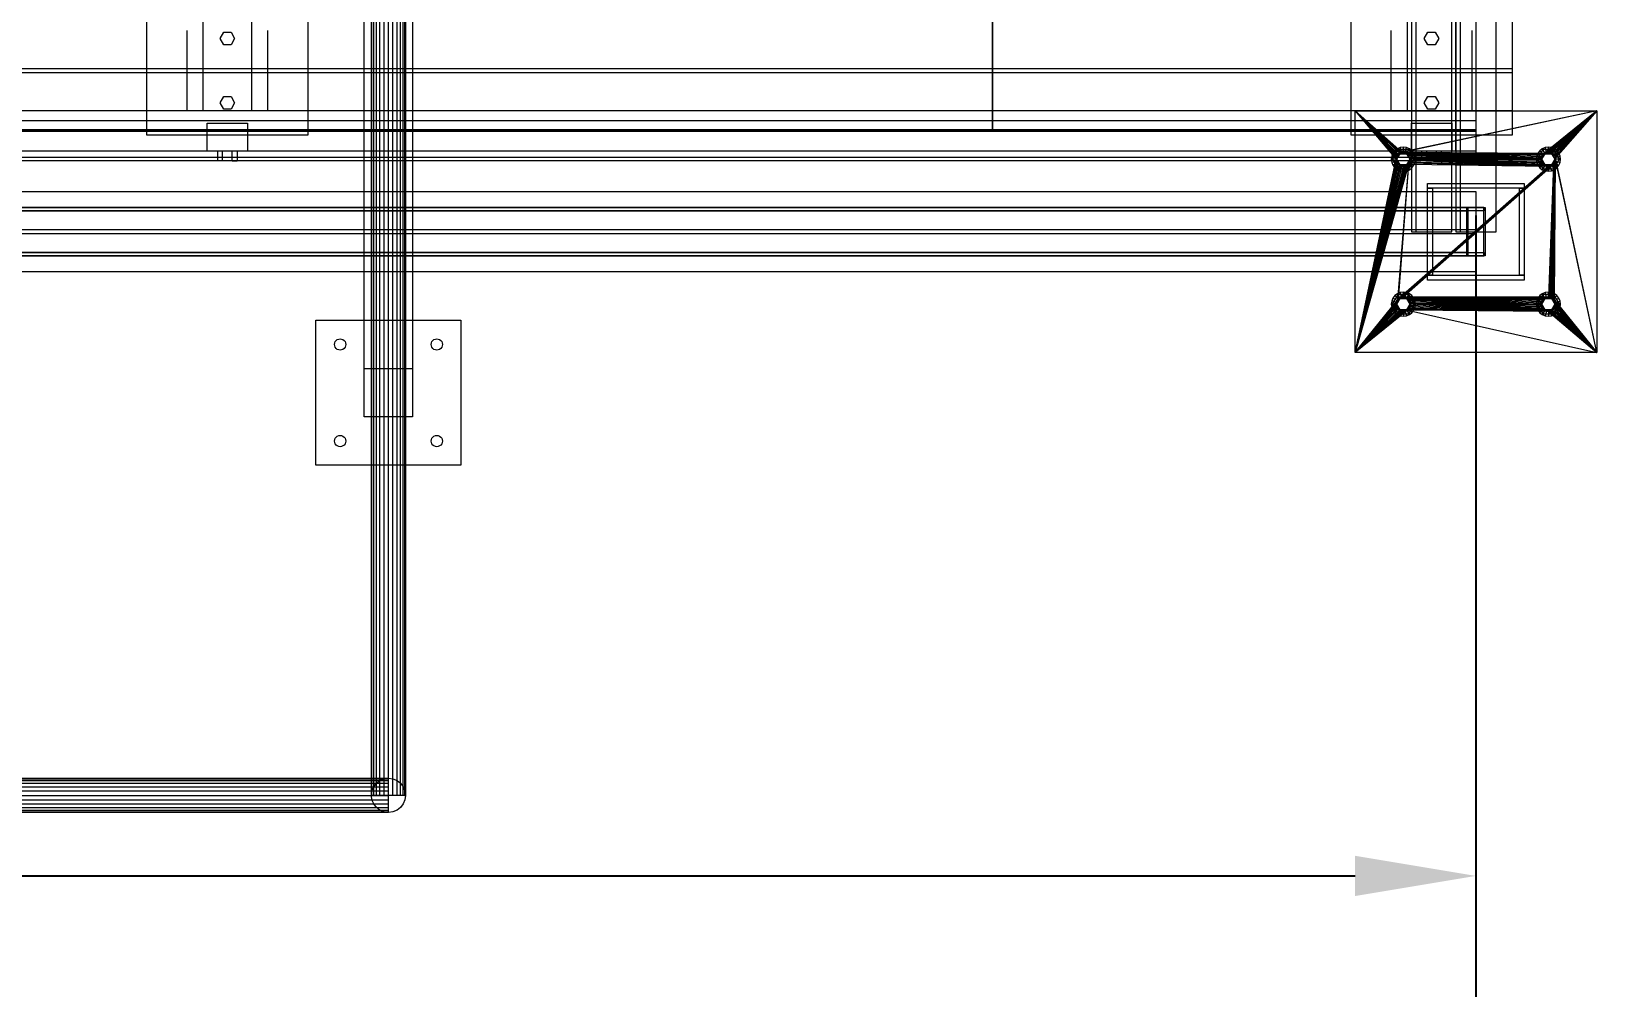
# Model space of a CAD drawing. Header units: millimetres. Extents: x -1970 to 34302, y -65268 to 6837.
# Drawn here: x 14976 to 16920, y -19700 to -18501 of the extents above; entities that cross this region are included whole.
import ezdxf

# ---------------------------------------------------------------- set-up
doc = ezdxf.new("R2010")
doc.units = ezdxf.units.MM
doc.layers.add('COTAS_O', color=1, linetype='Continuous', lineweight=0)
doc.layers.add('superior_mezcladora', color=7, linetype='Continuous', lineweight=0)
doc.dimstyles.new('R19_100', dxfattribs={"dimtxt": 250, "dimasz": 150, "dimexe": 150, "dimexo": 80, "dimgap": 100, "dimtad": 1, "dimtih": 1, "dimtoh": 1, "dimdsep": 46, "dimcen": 0.09, "dimadec": 0, "dimazin": 0, "dimtfac": 1, "dimtdec": 4, "dimtofl": 0, "dimtmove": 0, "dimatfit": 3, "dimfxl": 1, "dimtolj": 1, "dimtzin": 0, "dimarcsym": 0})

# ---------------------------------------------------------------- blocks, each defined once
blk = doc.blocks.new('*D28')
at = {"layer": 'COTAS_O', "color": 0, "lineweight": -2, "transparency": 16777216}
for p, q in [((10569.5, -18730), (10569.5, -19700)), ((16769.5, -18730), (16769.5, -19700)), ((10719.5, -19550), (16619.5, -19550))]:
    blk.add_line(p, q, dxfattribs=at)
at = {"layer": 'COTAS_O', "color": 0, "transparency": 16777216}
for points in [[(10719.5, -19525), (10719.5, -19575), (10569.5, -19550)], [(16619.5, -19525), (16619.5, -19575), (16769.5, -19550)]]:
    blk.add_solid(points, dxfattribs=at)
at = {"layer": 'Defpoints', "color": 0, "transparency": 16777216}
for p in [(10569.5, -18650), (16769.5, -18650), (16769.5, -19550)]:
    blk.add_point(p, dxfattribs=at)

msp = doc.modelspace()

# ---------------------------------------------------------------- linework, layer by layer
at = {"layer": 'superior_mezcladora'}
for p, q in [((16744.529, -18650), (16744.529, -17350)), ((16769.529, -17350), (16769.529, -18650)), ((16169.529, -17375), (16169.529, -18625)), ((16744.529, -18625), (16744.529, -17375)), ((16769.529, -17375), (16769.529, -18625)), ((15189.529, -18600), (15189.529, -17400)), ((15249.529, -17400), (15249.529, -18600)), ((16684.529, -18600), (16684.529, -17400)), ((16744.529, -17400), (16744.529, -18600)), ((15389.529, -18980), (15389.529, -18080)), ((15449.529, -18080), (15449.529, -18980)), ((16169.529, -18625), (16169.529, -18150)), ((16744.529, -18150), (16744.529, -18625)), ((15398.329, -19450), (15398.329, -18160)), ((15399.051, -19450), (15399.051, -18160)), ((15401.169, -19450), (15401.169, -18160)), ((15404.538, -19450), (15404.538, -18160)), ((15408.929, -19450), (15408.929, -18160)), ((15414.042, -19450), (15414.042, -18160)), ((15419.529, -19450), (15419.529, -18160)), ((15425.016, -19450), (15425.016, -18160)), ((15430.129, -19450), (15430.129, -18160)), ((15434.519, -19450), (15434.519, -18160)), ((15437.888, -19450), (15437.888, -18160)), ((15440.006, -19450), (15440.006, -18160)), ((15440.729, -18160), (15440.729, -19450)), ((16689.529, -18400), (16689.529, -18750)), ((16695.529, -18750), (16695.529, -18400)), ((16739.529, -18750), (16739.529, -18400)), ((16744.529, -18400), (16744.529, -18750)), ((16750.529, -18750), (16750.529, -18400)), ((16794.529, -18750), (16794.529, -18400)), ((15119.529, -18630), (15119.529, -18470)), ((15319.529, -18470), (15319.529, -18630)), ((16614.529, -18630), (16614.529, -18470)), ((16814.529, -18470), (16814.529, -18630)), ((15169.529, -18600), (15169.529, -18500)), ((15269.529, -18500), (15269.529, -18600)), ((16664.529, -18600), (16664.529, -18500)), ((16764.529, -18500), (16764.529, -18600)), ((16814.529, -18500), (16814.529, -18600)), ((15210.529, -18510), (15215.029, -18502.206)), ((15215.029, -18517.794), (15210.529, -18510)), ((15215.029, -18502.206), (15224.029, -18502.206)), ((15224.029, -18517.794), (15215.029, -18517.794)), ((15224.029, -18502.206), (15228.529, -18510)), ((15228.529, -18510), (15224.029, -18517.794)), ((16705.529, -18510), (16710.029, -18502.206)), ((16710.029, -18517.794), (16705.529, -18510)), ((16710.029, -18502.206), (16719.029, -18502.206)), ((16719.029, -18517.794), (16710.029, -18517.794)), ((16719.029, -18502.206), (16723.529, -18510)), ((16723.529, -18510), (16719.029, -18517.794)), ((10494.529, -18547.2), (16814.529, -18547.2)), ((16814.529, -18552.8), (10494.529, -18552.8)), ((16814.529, -18547.2), (16814.529, -18552.8)), ((15210.529, -18590), (15215.029, -18582.206)), ((15215.029, -18597.794), (15210.529, -18590)), ((15215.029, -18582.206), (15224.029, -18582.206)), ((15224.029, -18597.794), (15215.029, -18597.794)), ((15224.029, -18582.206), (15228.529, -18590)), ((15228.529, -18590), (15224.029, -18597.794)), ((16705.529, -18590), (16710.029, -18582.206)), ((16710.029, -18597.794), (16705.529, -18590)), ((16710.029, -18582.206), (16719.029, -18582.206)), ((16719.029, -18597.794), (16710.029, -18597.794)), ((16719.029, -18582.206), (16723.529, -18590)), ((16723.529, -18590), (16719.029, -18597.794)), ((16814.529, -18600), (10494.529, -18600)), ((10569.529, -18612), (16769.529, -18612)), ((15269.529, -18600), (15169.529, -18600)), ((15249.529, -18600), (15189.529, -18600)), ((15194.529, -18650), (15194.529, -18615)), ((15194.529, -18615), (15244.529, -18615)), ((15244.529, -18615), (15244.529, -18650)), ((16619.529, -18900), (16619.529, -18600)), ((16619.529, -18600), (16670.529, -18660)), ((16619.529, -18600), (16670.702, -18658.244)), ((16619.529, -18600), (16671.214, -18656.556)), ((16619.529, -18600), (16672.045, -18655)), ((16619.529, -18600), (16673.165, -18653.636)), ((16619.529, -18600), (16674.528, -18652.517)), ((16619.529, -18600), (16676.084, -18651.685)), ((16619.529, -18600), (16677.773, -18651.173)), ((16619.529, -18600), (16919.529, -18600)), ((16764.529, -18600), (16664.529, -18600)), ((16919.529, -18600), (16677.773, -18651.173)), ((16919.529, -18600), (16679.529, -18651)), ((16744.529, -18600), (16684.529, -18600)), ((16689.529, -18650), (16689.529, -18615)), ((16689.529, -18615), (16739.529, -18615)), ((16739.529, -18615), (16739.529, -18650)), ((16769.529, -18612), (16769.529, -18662)), ((16919.529, -18600), (16854.528, -18652.517)), ((16919.529, -18600), (16856.084, -18651.685)), ((16919.529, -18600), (16857.773, -18651.173)), ((16919.529, -18600), (16859.529, -18651)), ((16919.529, -18600), (16861.284, -18651.173)), ((16919.529, -18600), (16862.973, -18651.685)), ((16919.529, -18600), (16864.529, -18652.517)), ((16919.529, -18600), (16865.893, -18653.636)), ((16919.529, -18600), (16867.012, -18655)), ((16919.529, -18600), (16867.843, -18656.556)), ((16919.529, -18600), (16868.356, -18658.244)), ((16919.529, -18600), (16919.529, -18900)), ((10569.529, -18623), (16769.529, -18623)), ((10569.529, -18625), (16769.529, -18625)), ((16169.529, -18625), (10594.529, -18625)), ((15319.529, -18630), (15119.529, -18630)), ((16744.529, -18625), (16169.529, -18625)), ((16814.529, -18630), (16614.529, -18630)), ((16769.529, -18625), (16744.529, -18625)), ((16769.529, -18623), (16769.529, -18658)), ((16769.529, -18625), (16769.529, -18650)), ((16769.529, -18650), (10569.529, -18650)), ((15244.529, -18650), (15194.529, -18650)), ((15213.529, -18650), (15207.529, -18650)), ((15207.529, -18662), (15207.529, -18650)), ((15225.529, -18650), (15213.529, -18650)), ((15213.529, -18662), (15213.529, -18650)), ((15231.529, -18650), (15225.529, -18650)), ((15225.529, -18662), (15225.529, -18650)), ((15231.529, -18650), (15231.529, -18662)), ((16665.04, -18656.118), (16664.529, -18660)), ((16666.538, -18652.5), (16665.04, -18656.118)), ((16670.835, -18657.671), (16665.04, -18656.118)), ((16672.604, -18648.006), (16665.679, -18660)), ((16668.922, -18649.393), (16666.538, -18652.5)), ((16671.734, -18655.5), (16666.538, -18652.5)), ((16672.029, -18647.01), (16668.922, -18649.393)), ((16673.165, -18653.636), (16668.922, -18649.393)), ((16671.214, -18656.556), (16670.702, -18658.244)), ((16670.835, -18657.671), (16671.734, -18655.5)), ((16672.045, -18655), (16671.214, -18656.556)), ((16671.529, -18660), (16675.529, -18653.072)), ((16671.734, -18655.5), (16673.165, -18653.636)), ((16671.801, -18657.929), (16672.6, -18656)), ((16675.646, -18645.511), (16672.029, -18647.01)), ((16675.029, -18652.206), (16672.029, -18647.01)), ((16673.165, -18653.636), (16672.045, -18655)), ((16672.6, -18656), (16673.872, -18654.343)), ((16686.454, -18648.006), (16672.604, -18648.006)), ((16675.529, -18653.072), (16672.604, -18648.006)), ((16673.165, -18653.636), (16675.029, -18652.206)), ((16674.528, -18652.517), (16673.165, -18653.636)), ((16673.872, -18654.343), (16675.529, -18653.072)), ((16676.084, -18651.685), (16674.528, -18652.517)), ((16675.029, -18652.206), (16677.199, -18651.307)), ((16675.529, -18653.072), (16677.458, -18652.273)), ((16675.529, -18653.072), (16683.529, -18653.072)), ((16679.529, -18645), (16675.646, -18645.511)), ((16677.199, -18651.307), (16675.646, -18645.511)), ((16677.773, -18651.173), (16676.084, -18651.685)), ((16677.199, -18651.307), (16679.529, -18651)), ((16677.458, -18652.273), (16679.529, -18652)), ((16679.529, -18651), (16677.773, -18651.173)), ((16683.411, -18645.511), (16679.529, -18645)), ((16679.529, -18651), (16679.529, -18645)), ((16681.284, -18651.173), (16679.529, -18651)), ((16679.529, -18651), (16850.702, -18658.244)), ((16679.529, -18651), (16851.214, -18656.556)), ((16679.529, -18651), (16852.045, -18655)), ((16679.529, -18651), (16853.165, -18653.636)), ((16679.529, -18651), (16854.528, -18652.517)), ((16679.529, -18651), (16681.858, -18651.307)), ((16679.529, -18652), (16681.599, -18652.273)), ((16682.973, -18651.685), (16681.284, -18651.173)), ((16681.284, -18651.173), (16850.702, -18658.244)), ((16681.599, -18652.273), (16683.529, -18653.072)), ((16681.858, -18651.307), (16683.411, -18645.511)), ((16681.858, -18651.307), (16684.029, -18652.206)), ((16684.529, -18652.517), (16682.973, -18651.685)), ((16682.973, -18651.685), (16850.702, -18658.244)), ((16687.029, -18647.01), (16683.411, -18645.511)), ((16683.529, -18653.072), (16686.454, -18648.006)), ((16683.529, -18653.072), (16685.185, -18654.343)), ((16683.529, -18653.072), (16687.529, -18660)), ((16684.029, -18652.206), (16687.029, -18647.01)), ((16684.029, -18652.206), (16685.893, -18653.636)), ((16685.893, -18653.636), (16684.529, -18652.517)), ((16684.529, -18652.517), (16850.702, -18658.244)), ((16685.185, -18654.343), (16686.457, -18656)), ((16685.893, -18653.636), (16690.135, -18649.393)), ((16687.012, -18655), (16685.893, -18653.636)), ((16685.893, -18653.636), (16850.702, -18658.244)), ((16685.893, -18653.636), (16687.323, -18655.5)), ((16693.379, -18660), (16686.454, -18648.006)), ((16686.457, -18656), (16687.256, -18657.929)), ((16687.843, -18656.556), (16687.012, -18655)), ((16687.012, -18655), (16850.702, -18658.244)), ((16690.135, -18649.393), (16687.029, -18647.01)), ((16687.323, -18655.5), (16692.519, -18652.5)), ((16687.323, -18655.5), (16688.222, -18657.671)), ((16688.356, -18658.244), (16687.843, -18656.556)), ((16687.843, -18656.556), (16850.702, -18658.244)), ((16688.222, -18657.671), (16694.017, -18656.118)), ((16739.529, -18650), (16689.529, -18650)), ((16692.519, -18652.5), (16690.135, -18649.393)), ((16694.017, -18656.118), (16692.519, -18652.5)), ((16694.529, -18660), (16694.017, -18656.118)), ((16708.529, -18650), (16702.529, -18650)), ((16702.529, -18662), (16702.529, -18650)), ((16720.529, -18650), (16708.529, -18650)), ((16708.529, -18662), (16708.529, -18650)), ((16726.529, -18650), (16720.529, -18650)), ((16720.529, -18662), (16720.529, -18650)), ((16726.529, -18650), (16726.529, -18662)), ((16769.529, -18650), (16744.529, -18650)), ((16845.04, -18656.118), (16844.529, -18660)), ((16846.538, -18652.5), (16845.04, -18656.118)), ((16850.835, -18657.671), (16845.04, -18656.118)), ((16852.604, -18648.006), (16845.679, -18660)), ((16848.922, -18649.393), (16846.538, -18652.5)), ((16851.734, -18655.5), (16846.538, -18652.5)), ((16852.029, -18647.01), (16848.922, -18649.393)), ((16853.165, -18653.636), (16848.922, -18649.393)), ((16851.214, -18656.556), (16850.702, -18658.244)), ((16850.835, -18657.671), (16851.734, -18655.5)), ((16852.045, -18655), (16851.214, -18656.556)), ((16851.529, -18660), (16855.529, -18653.072)), ((16851.734, -18655.5), (16853.165, -18653.636)), ((16851.801, -18657.929), (16852.6, -18656)), ((16855.646, -18645.511), (16852.029, -18647.01)), ((16855.029, -18652.206), (16852.029, -18647.01)), ((16853.165, -18653.636), (16852.045, -18655)), ((16852.6, -18656), (16853.872, -18654.343)), ((16866.454, -18648.006), (16852.604, -18648.006)), ((16855.529, -18653.072), (16852.604, -18648.006)), ((16853.165, -18653.636), (16855.029, -18652.206)), ((16854.528, -18652.517), (16853.165, -18653.636)), ((16853.872, -18654.343), (16855.529, -18653.072)), ((16856.084, -18651.685), (16854.528, -18652.517)), ((16855.029, -18652.206), (16857.199, -18651.307)), ((16855.529, -18653.072), (16857.458, -18652.273)), ((16855.529, -18653.072), (16863.529, -18653.072)), ((16859.529, -18645), (16855.646, -18645.511)), ((16857.199, -18651.307), (16855.646, -18645.511)), ((16857.773, -18651.173), (16856.084, -18651.685)), ((16857.199, -18651.307), (16859.529, -18651)), ((16857.458, -18652.273), (16859.529, -18652)), ((16859.529, -18651), (16857.773, -18651.173)), ((16863.411, -18645.511), (16859.529, -18645)), ((16859.529, -18651), (16859.529, -18645)), ((16861.284, -18651.173), (16859.529, -18651)), ((16859.529, -18651), (16861.858, -18651.307)), ((16859.529, -18652), (16861.599, -18652.273)), ((16862.973, -18651.685), (16861.284, -18651.173)), ((16861.599, -18652.273), (16863.529, -18653.072)), ((16861.858, -18651.307), (16863.411, -18645.511)), ((16861.858, -18651.307), (16864.029, -18652.206)), ((16864.529, -18652.517), (16862.973, -18651.685)), ((16867.029, -18647.01), (16863.411, -18645.511)), ((16863.529, -18653.072), (16866.454, -18648.006)), ((16863.529, -18653.072), (16865.185, -18654.343)), ((16863.529, -18653.072), (16867.529, -18660)), ((16864.029, -18652.206), (16867.029, -18647.01)), ((16864.029, -18652.206), (16865.893, -18653.636)), ((16865.893, -18653.636), (16864.529, -18652.517)), ((16865.185, -18654.343), (16866.457, -18656)), ((16865.893, -18653.636), (16870.135, -18649.393)), ((16867.012, -18655), (16865.893, -18653.636)), ((16865.893, -18653.636), (16867.323, -18655.5)), ((16873.379, -18660), (16866.454, -18648.006)), ((16866.457, -18656), (16867.256, -18657.929)), ((16867.843, -18656.556), (16867.012, -18655)), ((16870.135, -18649.393), (16867.029, -18647.01)), ((16867.323, -18655.5), (16872.519, -18652.5)), ((16867.323, -18655.5), (16868.222, -18657.671)), ((16868.356, -18658.244), (16867.843, -18656.556)), ((16868.222, -18657.671), (16874.017, -18656.118)), ((16872.519, -18652.5), (16870.135, -18649.393)), ((16874.017, -18656.118), (16872.519, -18652.5)), ((16874.529, -18660), (16874.017, -18656.118)), ((16769.529, -18658), (10569.529, -18658)), ((16769.529, -18662), (10569.529, -18662)), ((15213.529, -18662), (15207.529, -18662)), ((15225.529, -18662), (15213.529, -18662)), ((15225.529, -18662), (15231.529, -18662)), ((16619.529, -18900), (16670.529, -18660)), ((16670.702, -18661.756), (16619.529, -18900)), ((16671.214, -18663.444), (16619.529, -18900)), ((16672.045, -18665), (16619.529, -18900)), ((16673.165, -18666.364), (16619.529, -18900)), ((16685.893, -18666.364), (16619.529, -18900)), ((16674.528, -18667.483), (16619.529, -18900)), ((16684.529, -18667.483), (16619.529, -18900)), ((16676.084, -18668.315), (16619.529, -18900)), ((16682.973, -18668.315), (16619.529, -18900)), ((16677.773, -18668.827), (16619.529, -18900)), ((16681.284, -18668.827), (16619.529, -18900)), ((16679.529, -18669), (16619.529, -18900)), ((16670.529, -18660), (16664.529, -18660)), ((16664.529, -18660), (16665.04, -18663.882)), ((16670.835, -18662.329), (16665.04, -18663.882)), ((16665.04, -18663.882), (16666.538, -18667.5)), ((16671.529, -18660), (16665.679, -18660)), ((16665.679, -18660), (16672.604, -18671.994)), ((16671.734, -18664.5), (16666.538, -18667.5)), ((16666.538, -18667.5), (16668.922, -18670.607)), ((16673.165, -18666.364), (16668.922, -18670.607)), ((16668.922, -18670.607), (16672.029, -18672.99)), ((16670.529, -18660), (16670.835, -18657.671)), ((16670.702, -18658.244), (16670.529, -18660)), ((16670.529, -18660), (16670.702, -18661.756)), ((16670.835, -18662.329), (16670.529, -18660)), ((16670.702, -18661.756), (16671.214, -18663.444)), ((16671.734, -18664.5), (16670.835, -18662.329)), ((16671.214, -18663.444), (16672.045, -18665)), ((16671.529, -18660), (16671.801, -18657.929)), ((16671.801, -18662.071), (16671.529, -18660)), ((16675.529, -18666.928), (16671.529, -18660)), ((16673.165, -18666.364), (16671.734, -18664.5)), ((16672.6, -18664), (16671.801, -18662.071)), ((16675.029, -18667.794), (16672.029, -18672.99)), ((16672.029, -18672.99), (16675.646, -18674.489)), ((16672.045, -18665), (16673.165, -18666.364)), ((16685.893, -18666.364), (16672.045, -18835)), ((16673.872, -18665.657), (16672.6, -18664)), ((16675.529, -18666.928), (16672.604, -18671.994)), ((16672.604, -18671.994), (16686.454, -18671.994)), ((16673.165, -18666.364), (16674.528, -18667.483)), ((16685.893, -18666.364), (16673.165, -18833.636)), ((16865.893, -18666.364), (16673.165, -18833.636)), ((16675.029, -18667.794), (16673.165, -18666.364)), ((16864.529, -18667.483), (16673.165, -18833.636)), ((16862.973, -18668.315), (16673.165, -18833.636)), ((16861.284, -18668.827), (16673.165, -18833.636)), ((16859.529, -18669), (16673.165, -18833.636)), ((16675.529, -18666.928), (16673.872, -18665.657)), ((16865.893, -18666.364), (16674.528, -18832.517)), ((16674.528, -18667.483), (16676.084, -18668.315)), ((16677.199, -18668.693), (16675.029, -18667.794)), ((16677.458, -18667.727), (16675.529, -18666.928)), ((16683.529, -18666.928), (16675.529, -18666.928)), ((16677.199, -18668.693), (16675.646, -18674.489)), ((16675.646, -18674.489), (16679.529, -18675)), ((16865.893, -18666.364), (16676.084, -18831.685)), ((16676.084, -18668.315), (16677.773, -18668.827)), ((16679.529, -18669), (16677.199, -18668.693)), ((16679.529, -18668), (16677.458, -18667.727)), ((16865.893, -18666.364), (16677.773, -18831.173)), ((16677.773, -18668.827), (16679.529, -18669)), ((16865.893, -18666.364), (16679.529, -18831)), ((16681.599, -18667.727), (16679.529, -18668)), ((16681.858, -18668.693), (16679.529, -18669)), ((16679.529, -18669), (16681.284, -18668.827)), ((16679.529, -18669), (16679.529, -18675)), ((16679.529, -18675), (16683.411, -18674.489)), ((16681.284, -18668.827), (16682.973, -18668.315)), ((16683.529, -18666.928), (16681.599, -18667.727)), ((16684.029, -18667.794), (16681.858, -18668.693)), ((16681.858, -18668.693), (16683.411, -18674.489)), ((16682.973, -18668.315), (16684.529, -18667.483)), ((16683.411, -18674.489), (16687.029, -18672.99)), ((16687.529, -18660), (16683.529, -18666.928)), ((16685.185, -18665.657), (16683.529, -18666.928)), ((16683.529, -18666.928), (16686.454, -18671.994)), ((16685.893, -18666.364), (16684.029, -18667.794)), ((16684.029, -18667.794), (16687.029, -18672.99)), ((16684.529, -18667.483), (16685.893, -18666.364)), ((16686.457, -18664), (16685.185, -18665.657)), ((16687.323, -18664.5), (16685.893, -18666.364)), ((16685.893, -18666.364), (16687.012, -18665)), ((16859.529, -18669), (16685.893, -18666.364)), ((16685.893, -18666.364), (16690.135, -18670.607)), ((16686.454, -18671.994), (16693.379, -18660)), ((16687.256, -18662.071), (16686.457, -18664)), ((16687.012, -18665), (16687.843, -18663.444)), ((16859.529, -18669), (16687.012, -18665)), ((16687.029, -18672.99), (16690.135, -18670.607)), ((16687.256, -18657.929), (16687.529, -18660)), ((16687.529, -18660), (16687.256, -18662.071)), ((16688.222, -18662.329), (16687.323, -18664.5)), ((16687.323, -18664.5), (16692.519, -18667.5)), ((16693.379, -18660), (16687.529, -18660)), ((16687.843, -18663.444), (16688.356, -18661.756)), ((16859.529, -18669), (16687.843, -18663.444)), ((16688.222, -18657.671), (16688.529, -18660)), ((16688.529, -18660), (16688.222, -18662.329)), ((16688.222, -18662.329), (16694.017, -18663.882)), ((16688.529, -18660), (16688.356, -18658.244)), ((16688.356, -18658.244), (16850.702, -18658.244)), ((16688.356, -18661.756), (16688.529, -18660)), ((16859.529, -18669), (16688.356, -18661.756)), ((16688.529, -18660), (16850.702, -18658.244)), ((16850.529, -18660), (16688.529, -18660)), ((16850.702, -18661.756), (16688.529, -18660)), ((16851.214, -18663.444), (16688.529, -18660)), ((16852.045, -18665), (16688.529, -18660)), ((16853.165, -18666.364), (16688.529, -18660)), ((16854.528, -18667.483), (16688.529, -18660)), ((16856.084, -18668.315), (16688.529, -18660)), ((16857.773, -18668.827), (16688.529, -18660)), ((16859.529, -18669), (16688.529, -18660)), ((16694.529, -18660), (16688.529, -18660)), ((16690.135, -18670.607), (16692.519, -18667.5)), ((16692.519, -18667.5), (16694.017, -18663.882)), ((16694.017, -18663.882), (16694.529, -18660)), ((16708.529, -18662), (16702.529, -18662)), ((16720.529, -18662), (16708.529, -18662)), ((16720.529, -18662), (16726.529, -18662)), ((16850.529, -18660), (16844.529, -18660)), ((16844.529, -18660), (16845.04, -18663.882)), ((16850.835, -18662.329), (16845.04, -18663.882)), ((16845.04, -18663.882), (16846.538, -18667.5)), ((16851.529, -18660), (16845.679, -18660)), ((16845.679, -18660), (16852.604, -18671.994)), ((16851.734, -18664.5), (16846.538, -18667.5)), ((16846.538, -18667.5), (16848.922, -18670.607)), ((16853.165, -18666.364), (16848.922, -18670.607)), ((16848.922, -18670.607), (16852.029, -18672.99)), ((16850.529, -18660), (16850.835, -18657.671)), ((16850.702, -18658.244), (16850.529, -18660)), ((16850.529, -18660), (16850.702, -18661.756)), ((16850.835, -18662.329), (16850.529, -18660)), ((16850.702, -18661.756), (16851.214, -18663.444)), ((16851.734, -18664.5), (16850.835, -18662.329)), ((16851.214, -18663.444), (16852.045, -18665)), ((16851.529, -18660), (16851.801, -18657.929)), ((16851.801, -18662.071), (16851.529, -18660)), ((16855.529, -18666.928), (16851.529, -18660)), ((16853.165, -18666.364), (16851.734, -18664.5)), ((16852.6, -18664), (16851.801, -18662.071)), ((16855.029, -18667.794), (16852.029, -18672.99)), ((16852.029, -18672.99), (16855.646, -18674.489)), ((16852.045, -18665), (16853.165, -18666.364)), ((16853.872, -18665.657), (16852.6, -18664)), ((16855.529, -18666.928), (16852.604, -18671.994)), ((16852.604, -18671.994), (16866.454, -18671.994)), ((16853.165, -18666.364), (16854.528, -18667.483)), ((16855.029, -18667.794), (16853.165, -18666.364)), ((16855.529, -18666.928), (16853.872, -18665.657)), ((16854.528, -18667.483), (16856.084, -18668.315)), ((16857.199, -18668.693), (16855.029, -18667.794)), ((16857.458, -18667.727), (16855.529, -18666.928)), ((16863.529, -18666.928), (16855.529, -18666.928)), ((16857.199, -18668.693), (16855.646, -18674.489)), ((16855.646, -18674.489), (16859.529, -18675)), ((16856.084, -18668.315), (16857.773, -18668.827)), ((16859.529, -18669), (16857.199, -18668.693)), ((16859.529, -18668), (16857.458, -18667.727)), ((16857.773, -18668.827), (16859.529, -18669)), ((16868.529, -18660), (16859.529, -18831)), ((16868.356, -18661.756), (16859.529, -18831)), ((16867.843, -18663.444), (16859.529, -18831)), ((16867.012, -18665), (16859.529, -18831)), ((16865.893, -18666.364), (16859.529, -18831)), ((16861.599, -18667.727), (16859.529, -18668)), ((16861.858, -18668.693), (16859.529, -18669)), ((16859.529, -18669), (16861.284, -18668.827)), ((16859.529, -18669), (16859.529, -18675)), ((16859.529, -18675), (16863.411, -18674.489)), ((16868.529, -18660), (16861.284, -18831.173)), ((16861.284, -18668.827), (16862.973, -18668.315)), ((16863.529, -18666.928), (16861.599, -18667.727)), ((16864.029, -18667.794), (16861.858, -18668.693)), ((16861.858, -18668.693), (16863.411, -18674.489)), ((16862.973, -18831.685), (16868.529, -18660)), ((16862.973, -18668.315), (16864.529, -18667.483)), ((16863.411, -18674.489), (16867.029, -18672.99)), ((16867.529, -18660), (16863.529, -18666.928)), ((16865.185, -18665.657), (16863.529, -18666.928)), ((16863.529, -18666.928), (16866.454, -18671.994)), ((16865.893, -18666.364), (16864.029, -18667.794)), ((16864.029, -18667.794), (16867.029, -18672.99)), ((16864.529, -18832.517), (16868.529, -18660)), ((16864.529, -18667.483), (16865.893, -18666.364)), ((16866.457, -18664), (16865.185, -18665.657)), ((16865.893, -18833.636), (16868.529, -18660)), ((16867.323, -18664.5), (16865.893, -18666.364)), ((16865.893, -18666.364), (16867.012, -18665)), ((16865.893, -18666.364), (16870.135, -18670.607)), ((16866.454, -18671.994), (16873.379, -18660)), ((16867.256, -18662.071), (16866.457, -18664)), ((16867.012, -18835), (16868.529, -18660)), ((16867.012, -18665), (16867.843, -18663.444)), ((16867.029, -18672.99), (16870.135, -18670.607)), ((16867.256, -18657.929), (16867.529, -18660)), ((16867.529, -18660), (16867.256, -18662.071)), ((16868.222, -18662.329), (16867.323, -18664.5)), ((16867.323, -18664.5), (16872.519, -18667.5)), ((16873.379, -18660), (16867.529, -18660)), ((16867.843, -18663.444), (16868.356, -18661.756)), ((16868.222, -18657.671), (16868.529, -18660)), ((16868.529, -18660), (16868.222, -18662.329)), ((16868.222, -18662.329), (16874.017, -18663.882)), ((16919.529, -18900), (16868.356, -18658.244)), ((16868.529, -18660), (16868.356, -18658.244)), ((16868.356, -18661.756), (16868.529, -18660)), ((16919.529, -18900), (16868.529, -18660)), ((16874.529, -18660), (16868.529, -18660)), ((16870.135, -18670.607), (16872.519, -18667.5)), ((16872.519, -18667.5), (16874.017, -18663.882)), ((16874.017, -18663.882), (16874.529, -18660)), ((16709.529, -18696), (16709.529, -18690)), ((16709.529, -18690), (16829.529, -18690)), ((16829.529, -18690), (16829.529, -18696)), ((10569.529, -18700), (16769.529, -18700)), ((16829.529, -18696), (16709.529, -18696)), ((16709.529, -18804), (16709.529, -18696)), ((16709.529, -18696), (16715.529, -18696)), ((16715.529, -18696), (16715.529, -18804)), ((16769.529, -18700), (16769.529, -18800)), ((16823.529, -18804), (16823.529, -18696)), ((16823.529, -18696), (16829.529, -18696)), ((16829.529, -18696), (16829.529, -18804)), ((16758.117, -18720), (14691.451, -18720)), ((14692.972, -18720), (16759.639, -18720)), ((14692.972, -18724), (16759.639, -18724)), ((16779.418, -18720), (14712.752, -18720)), ((16779.418, -18724), (14712.752, -18724)), ((14714.273, -18720), (16780.94, -18720)), ((16758.117, -18780), (16758.117, -18720)), ((16758.117, -18720), (16759.639, -18720)), ((16759.639, -18720), (16759.639, -18780)), ((16759.639, -18724), (16759.639, -18720)), ((16759.639, -18720), (16779.418, -18720)), ((16779.418, -18724), (16759.639, -18724)), ((16779.418, -18780), (16779.418, -18720)), ((16779.418, -18720), (16780.94, -18720)), ((16779.418, -18720), (16779.418, -18724)), ((16780.94, -18720), (16780.94, -18780)), ((10569.529, -18747.2), (16769.529, -18747.2)), ((16769.529, -18752.8), (10569.529, -18752.8)), ((16689.529, -18750), (16739.529, -18750)), ((16689.529, -18750), (16695.529, -18750)), ((16744.529, -18750), (16794.529, -18750)), ((16744.529, -18750), (16750.529, -18750)), ((16769.529, -18747.2), (16769.529, -18752.8)), ((14691.451, -18780), (16758.117, -18780)), ((16759.639, -18776), (14692.972, -18776)), ((16759.639, -18780), (14692.972, -18780)), ((14712.752, -18776), (16779.418, -18776)), ((14712.752, -18780), (16779.418, -18780)), ((16780.94, -18780), (14714.273, -18780)), ((16759.639, -18780), (16758.117, -18780)), ((16759.639, -18780), (16759.639, -18776)), ((16759.639, -18776), (16779.418, -18776)), ((16779.418, -18780), (16759.639, -18780)), ((16779.418, -18776), (16779.418, -18780)), ((16780.94, -18780), (16779.418, -18780)), ((16769.529, -18800), (10569.529, -18800)), ((16709.529, -18810), (16709.529, -18804)), ((16709.529, -18804), (16829.529, -18804)), ((16715.529, -18804), (16709.529, -18804)), ((16829.529, -18810), (16709.529, -18810)), ((16829.529, -18804), (16823.529, -18804)), ((16829.529, -18804), (16829.529, -18810)), ((16672.604, -18828.006), (16665.679, -18840)), ((16668.922, -18829.393), (16666.538, -18832.5)), ((16672.029, -18827.01), (16668.922, -18829.393)), ((16673.165, -18833.636), (16668.922, -18829.393)), ((16675.646, -18825.511), (16672.029, -18827.01)), ((16675.029, -18832.206), (16672.029, -18827.01)), ((16686.454, -18828.006), (16672.604, -18828.006)), ((16675.529, -18833.072), (16672.604, -18828.006)), ((16676.084, -18831.685), (16674.528, -18832.517)), ((16675.029, -18832.206), (16677.199, -18831.307)), ((16679.529, -18825), (16675.646, -18825.511)), ((16677.199, -18831.307), (16675.646, -18825.511)), ((16677.773, -18831.173), (16676.084, -18831.685)), ((16677.199, -18831.307), (16679.529, -18831)), ((16679.529, -18831), (16677.773, -18831.173)), ((16683.411, -18825.511), (16679.529, -18825)), ((16679.529, -18831), (16679.529, -18825)), ((16681.284, -18831.173), (16679.529, -18831)), ((16679.529, -18831), (16850.529, -18840)), ((16679.529, -18831), (16850.702, -18838.244)), ((16679.529, -18831), (16851.214, -18836.556)), ((16679.529, -18831), (16852.045, -18835)), ((16679.529, -18831), (16853.165, -18833.636)), ((16679.529, -18831), (16854.528, -18832.517)), ((16679.529, -18831), (16856.084, -18831.685)), ((16679.529, -18831), (16857.773, -18831.173)), ((16679.529, -18831), (16859.529, -18831)), ((16679.529, -18831), (16681.858, -18831.307)), ((16682.973, -18831.685), (16681.284, -18831.173)), ((16681.284, -18831.173), (16850.529, -18840)), ((16681.858, -18831.307), (16683.411, -18825.511)), ((16681.858, -18831.307), (16684.029, -18832.206)), ((16684.529, -18832.517), (16682.973, -18831.685)), ((16682.973, -18831.685), (16850.529, -18840)), ((16687.029, -18827.01), (16683.411, -18825.511)), ((16683.529, -18833.072), (16686.454, -18828.006)), ((16684.029, -18832.206), (16687.029, -18827.01)), ((16685.893, -18833.636), (16690.135, -18829.393)), ((16693.379, -18840), (16686.454, -18828.006)), ((16690.135, -18829.393), (16687.029, -18827.01)), ((16692.519, -18832.5), (16690.135, -18829.393)), ((16852.604, -18828.006), (16845.679, -18840)), ((16848.922, -18829.393), (16846.538, -18832.5)), ((16852.029, -18827.01), (16848.922, -18829.393)), ((16853.165, -18833.636), (16848.922, -18829.393)), ((16855.646, -18825.511), (16852.029, -18827.01)), ((16855.029, -18832.206), (16852.029, -18827.01)), ((16866.454, -18828.006), (16852.604, -18828.006)), ((16855.529, -18833.072), (16852.604, -18828.006)), ((16856.084, -18831.685), (16854.528, -18832.517)), ((16855.029, -18832.206), (16857.199, -18831.307)), ((16859.529, -18825), (16855.646, -18825.511)), ((16857.199, -18831.307), (16855.646, -18825.511)), ((16857.773, -18831.173), (16856.084, -18831.685)), ((16857.199, -18831.307), (16859.529, -18831)), ((16859.529, -18831), (16857.773, -18831.173)), ((16863.411, -18825.511), (16859.529, -18825)), ((16859.529, -18831), (16859.529, -18825)), ((16861.284, -18831.173), (16859.529, -18831)), ((16859.529, -18831), (16861.858, -18831.307)), ((16862.973, -18831.685), (16861.284, -18831.173)), ((16861.858, -18831.307), (16863.411, -18825.511)), ((16861.858, -18831.307), (16864.029, -18832.206)), ((16864.529, -18832.517), (16862.973, -18831.685)), ((16867.029, -18827.01), (16863.411, -18825.511)), ((16863.529, -18833.072), (16866.454, -18828.006)), ((16864.029, -18832.206), (16867.029, -18827.01)), ((16865.893, -18833.636), (16870.135, -18829.393)), ((16873.379, -18840), (16866.454, -18828.006)), ((16870.135, -18829.393), (16867.029, -18827.01)), ((16872.519, -18832.5), (16870.135, -18829.393)), ((16619.529, -18900), (16672.045, -18835)), ((16619.529, -18900), (16671.214, -18836.556)), ((16619.529, -18900), (16670.702, -18838.244)), ((16670.529, -18840), (16619.529, -18900)), ((16670.702, -18841.756), (16619.529, -18900)), ((16671.214, -18843.444), (16619.529, -18900)), ((16672.045, -18845), (16619.529, -18900)), ((16673.165, -18846.364), (16619.529, -18900)), ((16674.528, -18847.483), (16619.529, -18900)), ((16684.529, -18847.483), (16619.529, -18900)), ((16676.084, -18848.315), (16619.529, -18900)), ((16682.973, -18848.315), (16619.529, -18900)), ((16677.773, -18848.827), (16619.529, -18900)), ((16681.284, -18848.827), (16619.529, -18900)), ((16679.529, -18849), (16619.529, -18900)), ((16665.04, -18836.118), (16664.529, -18840)), ((16670.529, -18840), (16664.529, -18840)), ((16664.529, -18840), (16665.04, -18843.882)), ((16666.538, -18832.5), (16665.04, -18836.118)), ((16670.835, -18837.671), (16665.04, -18836.118)), ((16670.835, -18842.329), (16665.04, -18843.882)), ((16665.04, -18843.882), (16666.538, -18847.5)), ((16671.529, -18840), (16665.679, -18840)), ((16665.679, -18840), (16672.604, -18851.994)), ((16671.734, -18835.5), (16666.538, -18832.5)), ((16671.734, -18844.5), (16666.538, -18847.5)), ((16666.538, -18847.5), (16668.922, -18850.607)), ((16673.165, -18846.364), (16668.922, -18850.607)), ((16668.922, -18850.607), (16672.029, -18852.99)), ((16670.529, -18840), (16670.835, -18837.671)), ((16670.702, -18838.244), (16670.529, -18840)), ((16670.529, -18840), (16670.702, -18841.756)), ((16670.835, -18842.329), (16670.529, -18840)), ((16671.214, -18836.556), (16670.702, -18838.244)), ((16670.702, -18841.756), (16671.214, -18843.444)), ((16670.835, -18837.671), (16671.734, -18835.5)), ((16671.734, -18844.5), (16670.835, -18842.329)), ((16672.045, -18835), (16671.214, -18836.556)), ((16671.214, -18843.444), (16672.045, -18845)), ((16671.529, -18840), (16675.529, -18833.072)), ((16671.529, -18840), (16671.801, -18837.929)), ((16671.801, -18842.071), (16671.529, -18840)), ((16675.529, -18846.928), (16671.529, -18840)), ((16671.734, -18835.5), (16673.165, -18833.636)), ((16673.165, -18846.364), (16671.734, -18844.5)), ((16671.801, -18837.929), (16672.6, -18836)), ((16672.6, -18844), (16671.801, -18842.071)), ((16675.029, -18847.794), (16672.029, -18852.99)), ((16673.165, -18833.636), (16672.045, -18835)), ((16672.045, -18845), (16673.165, -18846.364)), ((16672.6, -18836), (16673.872, -18834.343)), ((16673.872, -18845.657), (16672.6, -18844)), ((16675.529, -18846.928), (16672.604, -18851.994)), ((16673.165, -18833.636), (16675.029, -18832.206)), ((16674.528, -18832.517), (16673.165, -18833.636)), ((16673.165, -18846.364), (16674.528, -18847.483)), ((16675.029, -18847.794), (16673.165, -18846.364)), ((16673.872, -18834.343), (16675.529, -18833.072)), ((16675.529, -18846.928), (16673.872, -18845.657)), ((16674.528, -18847.483), (16676.084, -18848.315)), ((16677.199, -18848.693), (16675.029, -18847.794)), ((16675.529, -18833.072), (16677.458, -18832.273)), ((16675.529, -18833.072), (16683.529, -18833.072)), ((16677.458, -18847.727), (16675.529, -18846.928)), ((16683.529, -18846.928), (16675.529, -18846.928)), ((16677.199, -18848.693), (16675.646, -18854.489)), ((16676.084, -18848.315), (16677.773, -18848.827)), ((16679.529, -18849), (16677.199, -18848.693)), ((16677.458, -18832.273), (16679.529, -18832)), ((16679.529, -18848), (16677.458, -18847.727)), ((16677.773, -18848.827), (16679.529, -18849)), ((16679.529, -18832), (16681.599, -18832.273)), ((16681.599, -18847.727), (16679.529, -18848)), ((16681.858, -18848.693), (16679.529, -18849)), ((16679.529, -18849), (16681.284, -18848.827)), ((16679.529, -18849), (16679.529, -18855)), ((16681.284, -18848.827), (16682.973, -18848.315)), ((16681.599, -18832.273), (16683.529, -18833.072)), ((16683.529, -18846.928), (16681.599, -18847.727)), ((16684.029, -18847.794), (16681.858, -18848.693)), ((16681.858, -18848.693), (16683.411, -18854.489)), ((16682.973, -18848.315), (16684.529, -18847.483)), ((16683.529, -18833.072), (16685.185, -18834.343)), ((16683.529, -18833.072), (16687.529, -18840)), ((16687.529, -18840), (16683.529, -18846.928)), ((16685.185, -18845.657), (16683.529, -18846.928)), ((16683.529, -18846.928), (16686.454, -18851.994)), ((16684.029, -18832.206), (16685.893, -18833.636)), ((16685.893, -18846.364), (16684.029, -18847.794)), ((16684.029, -18847.794), (16687.029, -18852.99)), ((16685.893, -18833.636), (16684.529, -18832.517)), ((16684.529, -18832.517), (16850.529, -18840)), ((16684.529, -18847.483), (16685.893, -18846.364)), ((16684.529, -18847.483), (16919.529, -18900)), ((16859.529, -18849), (16684.529, -18847.483)), ((16685.185, -18834.343), (16686.457, -18836)), ((16686.457, -18844), (16685.185, -18845.657)), ((16687.012, -18835), (16685.893, -18833.636)), ((16685.893, -18833.636), (16850.529, -18840)), ((16685.893, -18833.636), (16687.323, -18835.5)), ((16687.323, -18844.5), (16685.893, -18846.364)), ((16685.893, -18846.364), (16687.012, -18845)), ((16859.529, -18849), (16685.893, -18846.364)), ((16685.893, -18846.364), (16690.135, -18850.607)), ((16686.454, -18851.994), (16693.379, -18840)), ((16686.457, -18836), (16687.256, -18837.929)), ((16687.256, -18842.071), (16686.457, -18844)), ((16687.843, -18836.556), (16687.012, -18835)), ((16687.012, -18835), (16850.529, -18840)), ((16687.012, -18845), (16687.843, -18843.444)), ((16859.529, -18849), (16687.012, -18845)), ((16687.029, -18852.99), (16690.135, -18850.607)), ((16687.256, -18837.929), (16687.529, -18840)), ((16687.529, -18840), (16687.256, -18842.071)), ((16687.323, -18835.5), (16692.519, -18832.5)), ((16687.323, -18835.5), (16688.222, -18837.671)), ((16688.222, -18842.329), (16687.323, -18844.5)), ((16687.323, -18844.5), (16692.519, -18847.5)), ((16693.379, -18840), (16687.529, -18840)), ((16688.356, -18838.244), (16687.843, -18836.556)), ((16687.843, -18836.556), (16850.529, -18840)), ((16687.843, -18843.444), (16688.356, -18841.756)), ((16859.529, -18849), (16687.843, -18843.444)), ((16688.222, -18837.671), (16694.017, -18836.118)), ((16688.222, -18837.671), (16688.529, -18840)), ((16688.529, -18840), (16688.222, -18842.329)), ((16688.222, -18842.329), (16694.017, -18843.882)), ((16688.529, -18840), (16688.356, -18838.244)), ((16688.356, -18838.244), (16850.529, -18840)), ((16688.356, -18841.756), (16688.529, -18840)), ((16859.529, -18849), (16688.356, -18841.756)), ((16850.529, -18840), (16688.529, -18840)), ((16850.702, -18841.756), (16688.529, -18840)), ((16851.214, -18843.444), (16688.529, -18840)), ((16852.045, -18845), (16688.529, -18840)), ((16853.165, -18846.364), (16688.529, -18840)), ((16854.528, -18847.483), (16688.529, -18840)), ((16856.084, -18848.315), (16688.529, -18840)), ((16857.773, -18848.827), (16688.529, -18840)), ((16859.529, -18849), (16688.529, -18840)), ((16694.529, -18840), (16688.529, -18840)), ((16690.135, -18850.607), (16692.519, -18847.5)), ((16694.017, -18836.118), (16692.519, -18832.5)), ((16692.519, -18847.5), (16694.017, -18843.882)), ((16694.529, -18840), (16694.017, -18836.118)), ((16694.017, -18843.882), (16694.529, -18840)), ((16845.04, -18836.118), (16844.529, -18840)), ((16850.529, -18840), (16844.529, -18840)), ((16844.529, -18840), (16845.04, -18843.882)), ((16846.538, -18832.5), (16845.04, -18836.118)), ((16850.835, -18837.671), (16845.04, -18836.118)), ((16850.835, -18842.329), (16845.04, -18843.882)), ((16845.04, -18843.882), (16846.538, -18847.5)), ((16851.529, -18840), (16845.679, -18840)), ((16845.679, -18840), (16852.604, -18851.994)), ((16851.734, -18835.5), (16846.538, -18832.5)), ((16851.734, -18844.5), (16846.538, -18847.5)), ((16846.538, -18847.5), (16848.922, -18850.607)), ((16853.165, -18846.364), (16848.922, -18850.607)), ((16848.922, -18850.607), (16852.029, -18852.99)), ((16850.529, -18840), (16850.835, -18837.671)), ((16850.702, -18838.244), (16850.529, -18840)), ((16850.529, -18840), (16850.702, -18841.756)), ((16850.835, -18842.329), (16850.529, -18840)), ((16851.214, -18836.556), (16850.702, -18838.244)), ((16850.702, -18841.756), (16851.214, -18843.444)), ((16850.835, -18837.671), (16851.734, -18835.5)), ((16851.734, -18844.5), (16850.835, -18842.329)), ((16852.045, -18835), (16851.214, -18836.556)), ((16851.214, -18843.444), (16852.045, -18845)), ((16851.529, -18840), (16855.529, -18833.072)), ((16851.529, -18840), (16851.801, -18837.929)), ((16851.801, -18842.071), (16851.529, -18840)), ((16855.529, -18846.928), (16851.529, -18840)), ((16851.734, -18835.5), (16853.165, -18833.636)), ((16853.165, -18846.364), (16851.734, -18844.5)), ((16851.801, -18837.929), (16852.6, -18836)), ((16852.6, -18844), (16851.801, -18842.071)), ((16855.029, -18847.794), (16852.029, -18852.99)), ((16853.165, -18833.636), (16852.045, -18835)), ((16852.045, -18845), (16853.165, -18846.364)), ((16852.6, -18836), (16853.872, -18834.343)), ((16853.872, -18845.657), (16852.6, -18844)), ((16855.529, -18846.928), (16852.604, -18851.994)), ((16853.165, -18833.636), (16855.029, -18832.206)), ((16854.528, -18832.517), (16853.165, -18833.636)), ((16853.165, -18846.364), (16854.528, -18847.483)), ((16855.029, -18847.794), (16853.165, -18846.364)), ((16853.872, -18834.343), (16855.529, -18833.072)), ((16855.529, -18846.928), (16853.872, -18845.657)), ((16854.528, -18847.483), (16856.084, -18848.315)), ((16857.199, -18848.693), (16855.029, -18847.794)), ((16855.529, -18833.072), (16857.458, -18832.273)), ((16855.529, -18833.072), (16863.529, -18833.072)), ((16857.458, -18847.727), (16855.529, -18846.928)), ((16863.529, -18846.928), (16855.529, -18846.928)), ((16857.199, -18848.693), (16855.646, -18854.489)), ((16856.084, -18848.315), (16857.773, -18848.827)), ((16859.529, -18849), (16857.199, -18848.693)), ((16857.458, -18832.273), (16859.529, -18832)), ((16859.529, -18848), (16857.458, -18847.727)), ((16857.773, -18848.827), (16859.529, -18849)), ((16859.529, -18832), (16861.599, -18832.273)), ((16861.599, -18847.727), (16859.529, -18848)), ((16861.858, -18848.693), (16859.529, -18849)), ((16859.529, -18849), (16861.284, -18848.827)), ((16859.529, -18849), (16919.529, -18900)), ((16859.529, -18849), (16859.529, -18855)), ((16861.284, -18848.827), (16862.973, -18848.315)), ((16861.284, -18848.827), (16919.529, -18900)), ((16861.599, -18832.273), (16863.529, -18833.072)), ((16863.529, -18846.928), (16861.599, -18847.727)), ((16864.029, -18847.794), (16861.858, -18848.693)), ((16861.858, -18848.693), (16863.411, -18854.489)), ((16862.973, -18848.315), (16864.529, -18847.483)), ((16862.973, -18848.315), (16919.529, -18900)), ((16863.529, -18833.072), (16865.185, -18834.343)), ((16863.529, -18833.072), (16867.529, -18840)), ((16867.529, -18840), (16863.529, -18846.928)), ((16865.185, -18845.657), (16863.529, -18846.928)), ((16863.529, -18846.928), (16866.454, -18851.994)), ((16864.029, -18832.206), (16865.893, -18833.636)), ((16865.893, -18846.364), (16864.029, -18847.794)), ((16864.029, -18847.794), (16867.029, -18852.99)), ((16865.893, -18833.636), (16864.529, -18832.517)), ((16864.529, -18847.483), (16865.893, -18846.364)), ((16864.529, -18847.483), (16919.529, -18900)), ((16865.185, -18834.343), (16866.457, -18836)), ((16866.457, -18844), (16865.185, -18845.657)), ((16867.012, -18835), (16865.893, -18833.636)), ((16865.893, -18833.636), (16867.323, -18835.5)), ((16867.323, -18844.5), (16865.893, -18846.364)), ((16865.893, -18846.364), (16867.012, -18845)), ((16865.893, -18846.364), (16919.529, -18900)), ((16865.893, -18846.364), (16870.135, -18850.607)), ((16866.454, -18851.994), (16873.379, -18840)), ((16866.457, -18836), (16867.256, -18837.929)), ((16867.256, -18842.071), (16866.457, -18844)), ((16867.843, -18836.556), (16867.012, -18835)), ((16867.012, -18835), (16919.529, -18900)), ((16867.012, -18845), (16867.843, -18843.444)), ((16867.012, -18845), (16919.529, -18900)), ((16867.029, -18852.99), (16870.135, -18850.607)), ((16867.256, -18837.929), (16867.529, -18840)), ((16867.529, -18840), (16867.256, -18842.071)), ((16867.323, -18835.5), (16872.519, -18832.5)), ((16867.323, -18835.5), (16868.222, -18837.671)), ((16868.222, -18842.329), (16867.323, -18844.5)), ((16867.323, -18844.5), (16872.519, -18847.5)), ((16873.379, -18840), (16867.529, -18840)), ((16868.356, -18838.244), (16867.843, -18836.556)), ((16867.843, -18836.556), (16919.529, -18900)), ((16867.843, -18843.444), (16868.356, -18841.756)), ((16867.843, -18843.444), (16919.529, -18900)), ((16868.222, -18837.671), (16874.017, -18836.118)), ((16868.222, -18837.671), (16868.529, -18840)), ((16868.529, -18840), (16868.222, -18842.329)), ((16868.222, -18842.329), (16874.017, -18843.882)), ((16868.529, -18840), (16868.356, -18838.244)), ((16868.356, -18838.244), (16919.529, -18900)), ((16868.356, -18841.756), (16868.529, -18840)), ((16868.356, -18841.756), (16919.529, -18900)), ((16868.529, -18840), (16919.529, -18900)), ((16874.529, -18840), (16868.529, -18840)), ((16870.135, -18850.607), (16872.519, -18847.5)), ((16874.017, -18836.118), (16872.519, -18832.5)), ((16872.519, -18847.5), (16874.017, -18843.882)), ((16874.529, -18840), (16874.017, -18836.118)), ((16874.017, -18843.882), (16874.529, -18840)), ((15329.529, -19040), (15329.529, -18860)), ((15329.529, -18860), (15509.529, -18860)), ((15509.529, -18860), (15509.529, -19040)), ((16672.029, -18852.99), (16675.646, -18854.489)), ((16672.604, -18851.994), (16686.454, -18851.994)), ((16675.646, -18854.489), (16679.529, -18855)), ((16679.529, -18855), (16683.411, -18854.489)), ((16683.411, -18854.489), (16687.029, -18852.99)), ((16852.029, -18852.99), (16855.646, -18854.489)), ((16852.604, -18851.994), (16866.454, -18851.994)), ((16855.646, -18854.489), (16859.529, -18855)), ((16859.529, -18855), (16863.411, -18854.489)), ((16863.411, -18854.489), (16867.029, -18852.99)), ((15352.529, -18890), (15352.767, -18888.188)), ((15352.767, -18891.812), (15352.529, -18890)), ((15352.767, -18888.188), (15353.466, -18886.5)), ((15353.466, -18886.5), (15354.579, -18885.05)), ((15354.579, -18885.05), (15356.029, -18883.938)), ((15356.029, -18883.938), (15357.717, -18883.239)), ((15357.717, -18883.239), (15359.529, -18883)), ((15359.529, -18883), (15361.34, -18883.239)), ((15361.34, -18883.239), (15363.029, -18883.938)), ((15363.029, -18883.938), (15364.478, -18885.05)), ((15364.478, -18885.05), (15365.591, -18886.5)), ((15365.591, -18886.5), (15366.29, -18888.188)), ((15366.29, -18888.188), (15366.529, -18890)), ((15366.529, -18890), (15366.29, -18891.812)), ((15472.529, -18890), (15472.767, -18888.188)), ((15472.767, -18891.812), (15472.529, -18890)), ((15472.767, -18888.188), (15473.466, -18886.5)), ((15473.466, -18886.5), (15474.579, -18885.05)), ((15474.579, -18885.05), (15476.029, -18883.938)), ((15476.029, -18883.938), (15477.717, -18883.239)), ((15477.717, -18883.239), (15479.529, -18883)), ((15479.529, -18883), (15481.34, -18883.239)), ((15481.34, -18883.239), (15483.029, -18883.938)), ((15483.029, -18883.938), (15484.478, -18885.05)), ((15484.478, -18885.05), (15485.591, -18886.5)), ((15485.591, -18886.5), (15486.29, -18888.188)), ((15486.29, -18888.188), (15486.529, -18890)), ((15486.529, -18890), (15486.29, -18891.812)), ((15353.466, -18893.5), (15352.767, -18891.812)), ((15354.579, -18894.95), (15353.466, -18893.5)), ((15356.029, -18896.062), (15354.579, -18894.95)), ((15357.717, -18896.761), (15356.029, -18896.062)), ((15359.529, -18897), (15357.717, -18896.761)), ((15361.34, -18896.761), (15359.529, -18897)), ((15363.029, -18896.062), (15361.34, -18896.761)), ((15364.478, -18894.95), (15363.029, -18896.062)), ((15365.591, -18893.5), (15364.478, -18894.95)), ((15366.29, -18891.812), (15365.591, -18893.5)), ((15473.466, -18893.5), (15472.767, -18891.812)), ((15474.579, -18894.95), (15473.466, -18893.5)), ((15476.029, -18896.062), (15474.579, -18894.95)), ((15477.717, -18896.761), (15476.029, -18896.062)), ((15479.529, -18897), (15477.717, -18896.761)), ((15481.34, -18896.761), (15479.529, -18897)), ((15483.029, -18896.062), (15481.34, -18896.761)), ((15484.478, -18894.95), (15483.029, -18896.062)), ((15485.591, -18893.5), (15484.478, -18894.95)), ((15486.29, -18891.812), (15485.591, -18893.5)), ((16919.529, -18900), (16619.529, -18900)), ((15389.529, -18980), (15389.529, -18920)), ((15389.529, -18920), (15449.529, -18920)), ((15449.529, -18920), (15449.529, -18980)), ((15449.529, -18980), (15389.529, -18980)), ((15352.767, -19008.188), (15353.466, -19006.5)), ((15353.466, -19006.5), (15354.579, -19005.05)), ((15354.579, -19005.05), (15356.029, -19003.938)), ((15356.029, -19003.938), (15357.717, -19003.239)), ((15357.717, -19003.239), (15359.529, -19003)), ((15359.529, -19003), (15361.34, -19003.239)), ((15361.34, -19003.239), (15363.029, -19003.938)), ((15363.029, -19003.938), (15364.478, -19005.05)), ((15364.478, -19005.05), (15365.591, -19006.5)), ((15365.591, -19006.5), (15366.29, -19008.188)), ((15472.767, -19008.188), (15473.466, -19006.5)), ((15473.466, -19006.5), (15474.579, -19005.05)), ((15474.579, -19005.05), (15476.029, -19003.938)), ((15476.029, -19003.938), (15477.717, -19003.239)), ((15477.717, -19003.239), (15479.529, -19003)), ((15479.529, -19003), (15481.34, -19003.239)), ((15481.34, -19003.239), (15483.029, -19003.938)), ((15483.029, -19003.938), (15484.478, -19005.05)), ((15484.478, -19005.05), (15485.591, -19006.5)), ((15485.591, -19006.5), (15486.29, -19008.188)), ((15352.529, -19010), (15352.767, -19008.188)), ((15352.767, -19011.812), (15352.529, -19010)), ((15353.466, -19013.5), (15352.767, -19011.812)), ((15354.579, -19014.95), (15353.466, -19013.5)), ((15356.029, -19016.062), (15354.579, -19014.95)), ((15357.717, -19016.761), (15356.029, -19016.062)), ((15359.529, -19017), (15357.717, -19016.761)), ((15361.34, -19016.761), (15359.529, -19017)), ((15363.029, -19016.062), (15361.34, -19016.761)), ((15364.478, -19014.95), (15363.029, -19016.062)), ((15365.591, -19013.5), (15364.478, -19014.95)), ((15366.29, -19011.812), (15365.591, -19013.5)), ((15366.29, -19008.188), (15366.529, -19010)), ((15366.529, -19010), (15366.29, -19011.812)), ((15472.529, -19010), (15472.767, -19008.188)), ((15472.767, -19011.812), (15472.529, -19010)), ((15473.466, -19013.5), (15472.767, -19011.812)), ((15474.579, -19014.95), (15473.466, -19013.5)), ((15476.029, -19016.062), (15474.579, -19014.95)), ((15477.717, -19016.761), (15476.029, -19016.062)), ((15479.529, -19017), (15477.717, -19016.761)), ((15481.34, -19016.761), (15479.529, -19017)), ((15483.029, -19016.062), (15481.34, -19016.761)), ((15484.478, -19014.95), (15483.029, -19016.062)), ((15485.591, -19013.5), (15484.478, -19014.95)), ((15486.29, -19011.812), (15485.591, -19013.5)), ((15486.29, -19008.188), (15486.529, -19010)), ((15486.529, -19010), (15486.29, -19011.812)), ((15509.529, -19040), (15329.529, -19040)), ((14869.529, -19428.8), (15419.529, -19428.8)), ((14869.529, -19429.522), (15419.529, -19429.522)), ((14869.529, -19431.64), (15419.529, -19431.64)), ((15404.538, -19435.009), (15408.929, -19431.64)), ((15408.929, -19431.64), (15414.042, -19429.522)), ((15414.042, -19429.522), (15419.529, -19428.8)), ((15419.529, -19429.522), (15419.529, -19428.8)), ((15419.529, -19428.8), (15425.016, -19429.522)), ((15419.529, -19431.64), (15419.529, -19429.522)), ((15419.529, -19435.009), (15419.529, -19431.64)), ((15425.016, -19429.522), (15430.129, -19431.64)), ((15430.129, -19431.64), (15434.519, -19435.009)), ((14869.529, -19435.009), (15419.529, -19435.009)), ((14869.529, -19439.4), (15419.529, -19439.4)), ((14869.529, -19444.513), (15419.529, -19444.513)), ((14869.529, -19450), (15419.529, -19450)), ((15398.329, -19450), (15399.051, -19444.513)), ((15399.051, -19455.487), (15398.329, -19450)), ((15399.051, -19450), (15398.329, -19450)), ((15399.051, -19444.513), (15401.169, -19439.4)), ((15401.169, -19450), (15399.051, -19450)), ((15401.169, -19439.4), (15404.538, -19435.009)), ((15404.538, -19450), (15401.169, -19450)), ((15408.929, -19450), (15404.538, -19450)), ((15414.042, -19450), (15408.929, -19450)), ((15419.529, -19450), (15414.042, -19450)), ((15419.529, -19439.4), (15419.529, -19435.009)), ((15419.529, -19444.513), (15419.529, -19439.4)), ((15419.529, -19450), (15419.529, -19444.513)), ((15419.529, -19455.487), (15419.529, -19450)), ((15425.016, -19450), (15419.529, -19450)), ((15430.129, -19450), (15425.016, -19450)), ((15434.519, -19450), (15430.129, -19450)), ((15434.519, -19435.009), (15437.888, -19439.4)), ((15437.888, -19450), (15434.519, -19450)), ((15437.888, -19439.4), (15440.006, -19444.513)), ((15440.006, -19450), (15437.888, -19450)), ((15440.006, -19444.513), (15440.729, -19450)), ((15440.729, -19450), (15440.006, -19455.487)), ((15440.006, -19450), (15440.729, -19450)), ((14869.529, -19455.487), (15419.529, -19455.487)), ((14869.529, -19460.6), (15419.529, -19460.6)), ((14869.529, -19464.991), (15419.529, -19464.991)), ((14869.529, -19468.36), (15419.529, -19468.36)), ((14869.529, -19470.478), (15419.529, -19470.478)), ((15419.529, -19471.2), (14869.529, -19471.2)), ((15401.169, -19460.6), (15399.051, -19455.487)), ((15404.538, -19464.991), (15401.169, -19460.6)), ((15408.929, -19468.36), (15404.538, -19464.991)), ((15414.042, -19470.478), (15408.929, -19468.36)), ((15419.529, -19471.2), (15414.042, -19470.478)), ((15419.529, -19460.6), (15419.529, -19455.487)), ((15419.529, -19464.991), (15419.529, -19460.6)), ((15419.529, -19468.36), (15419.529, -19464.991)), ((15419.529, -19470.478), (15419.529, -19468.36)), ((15419.529, -19471.2), (15419.529, -19470.478)), ((15425.016, -19470.478), (15419.529, -19471.2)), ((15430.129, -19468.36), (15425.016, -19470.478)), ((15434.519, -19464.991), (15430.129, -19468.36)), ((15437.888, -19460.6), (15434.519, -19464.991)), ((15440.006, -19455.487), (15437.888, -19460.6))]:
    msp.add_line(p, q, dxfattribs=at)

# ---------------------------------------------------------------- dimensions: what is measured, and where the dimension line sits
at = {"layer": 'COTAS_O'}
dim = msp.add_aligned_dim(p1=(10569.529, -18650), p2=(16769.529, -18650), distance=-900, text='<> O', dimstyle='R19_100', dxfattribs=at)
dim.commit()
dim.dimension.update_dxf_attribs({"geometry": '*D28', "text_midpoint": (13669.529, -19550)})

doc.saveas('drawing.dxf')
